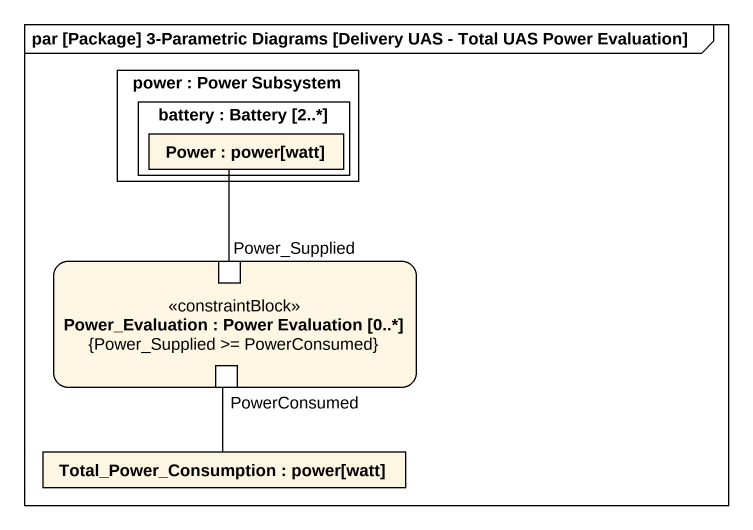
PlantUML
@startuml
mainframe par [Package] 3-Parametric Diagrams [Delivery UAS - Total UAS Power Evaluation]
rectangle "power : Power Subsystem" as power {
  rectangle "battery : Battery [2..*]" as battery {
    rectangle "Power : power[watt]" as Power
  }
}
rectangle "Power_Evaluation : Power Evaluation [0..*]\n{Power_Supplied >= PowerConsumed}" as Power_Evaluation <<constraintBlock>> {
  port Power_Supplied
  port PowerConsumed
}
rectangle "Total_Power_Consumption : power[watt]" as Total_Power_Consumption
Power -- Power_Supplied
Total_Power_Consumption -up- PowerConsumed
@enduml
